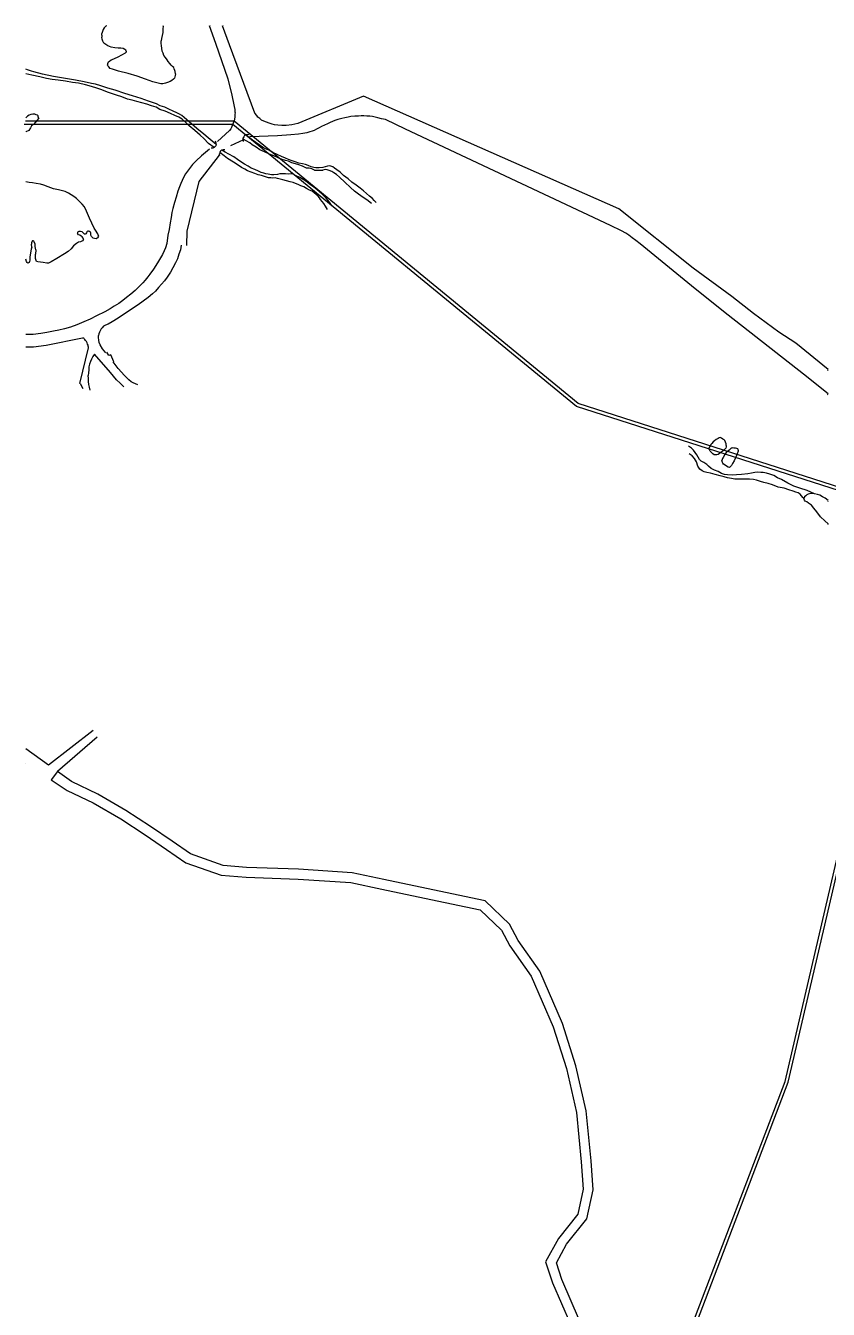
# Model space of a CAD drawing. Header units: millimetres. Extents: x 583 to 26013, y 350 to 21391.
# Drawn here: x 17091 to 17591, y 14085 to 14884 of the extents above; entities that cross this region are included whole.
import ezdxf

# ---------------------------------------------------------------- set-up
doc = ezdxf.new("R2010")
doc.units = ezdxf.units.MM
for name, color, linetype in [('105-QUADRAS_ESTRADAS', 80, 'Continuous'), ('110-CERCA_DE_ARAME', 10, 'Continuous'), ('145-', 130, 'Continuous'), ('RIOS', 140, 'Continuous')]:
    doc.layers.add(name, color=color, linetype=linetype)

msp = doc.modelspace()

# ---------------------------------------------------------------- linework, layer by layer
at = {"color": 0, "linetype": 'Continuous'}
for points in [[(17436.23636, 14077.96172), (17425.08743, 14103.45686), (17421.73597, 14113.83795), (17428.12004, 14125.48576), (17440.74143, 14141.26048), (17444.7072, 14159.28158), (17443.42722, 14177.21443), (17440.35721, 14208.28906), (17433.94284, 14236.45055), (17425.59144, 14262.73927), (17411.46167, 14295.32315), (17397.91047, 14314.43657), (17392.47436, 14324.62855), (17377.33826, 14339.08496), (17344.7208, 14345.96853), (17314.26756, 14352.39536), (17294.52333, 14356.56217), (17261.21018, 14358.84023), (17228.82218, 14359.91626), (17214.19802, 14361.13022), (17193.81195, 14368.32647), (17182.35016, 14376.21943), (17169.00911, 14385.40651), (17153.65906, 14395.41607), (17136.16222, 14405.4719), (17119.76247, 14413.31558), (17110.91551, 14419.70241), (17106.99475, 14414.38242)], [(17106.99475, 14414.38242), (17117.10893, 14407.7675), (17133.29913, 14400.02404), (17150.44466, 14390.17011), (17165.58493, 14380.29735), (17178.86211, 14371.15425), (17190.99567, 14362.79869), (17212.89881, 14355.06691), (17228.46547, 14353.77472), (17260.89819, 14352.6972), (17293.67445, 14350.45586), (17312.99764, 14346.3779), (17343.45088, 14339.95107), (17374.35607, 14333.42886), (17387.51264, 14320.86309), (17392.66775, 14311.19794), (17406.07419, 14292.28871), (17419.82474, 14260.57931), (17428.00357, 14234.8338), (17434.27499, 14207.29994), (17437.29879, 14176.69309), (17438.50935, 14159.73282), (17435.04336, 14143.98285), (17422.98393, 14128.91048), (17415.06931, 14114.47016), (17419.32938, 14101.27465), (17430.5924, 14075.51861)]]:
    msp.add_lwpolyline(points, dxfattribs=at)
at = {"layer": '105-QUADRAS_ESTRADAS', "color": 0, "linetype": 'Continuous'}
for p, q in [((17209.61551, 14872.90241), (17205.71551, 14883.90241)), ((17206.11551, 14883.50241), (17205.91551, 14883.90241)), ((17217.31551, 14850.50241), (17209.61551, 14872.90241)), ((17219.51551, 14841.60241), (17217.31551, 14850.50241)), ((17221.21551, 14833.50241), (17219.51551, 14841.60241)), ((17221.61551, 14831.80241), (17221.21551, 14833.50241)), ((17221.71551, 14829.90241), (17221.61551, 14831.80241)), ((17220.51551, 14823.20241), (17219.81551, 14821.80241)), ((17221.01551, 14824.70241), (17220.51551, 14823.20241)), ((17221.31551, 14825.80241), (17221.01551, 14824.70241)), ((17221.51551, 14827.20241), (17221.31551, 14825.80241)), ((17221.71551, 14829.90241), (17221.51551, 14828.60241)), ((17221.51551, 14828.60241), (17221.51551, 14827.20241)), ((17218.21551, 14818.70241), (17210.61551, 14811.70241)), ((17219.01551, 14819.70241), (17218.21551, 14818.70241)), ((17219.41551, 14820.60241), (17219.01551, 14819.70241)), ((17219.81551, 14821.80241), (17219.41551, 14820.60241)), ((17187.51551, 14744.30241), (17186.61551, 14741.60241)), ((17188.11551, 14747.30241), (17187.51551, 14744.30241)), ((17184.41551, 14736.30241), (17182.81551, 14733.10241)), ((17185.71551, 14738.80241), (17184.41551, 14736.30241)), ((17186.61551, 14741.60241), (17185.71551, 14738.80241)), ((17179.41551, 14727.40241), (17177.61551, 14725.00241)), ((17181.41551, 14730.50241), (17179.41551, 14727.40241)), ((17182.81551, 14733.10241), (17181.41551, 14730.50241)), ((17531.01551, 14715.40241), (17507.01551, 14733.00241)), ((17174.01551, 14720.90241), (17172.01551, 14718.70241)), ((17175.81551, 14722.90241), (17174.01551, 14720.90241)), ((17177.61551, 14725.00241), (17175.81551, 14722.90241)), ((17167.51551, 14714.70241), (17161.31551, 14710.10241)), ((17170.11551, 14717.00241), (17167.51551, 14714.70241)), ((17172.01551, 14718.70241), (17170.11551, 14717.00241)), ((17152.81551, 14704.50241), (17148.71551, 14701.90241)), ((17161.31551, 14710.10241), (17152.81551, 14704.50241)), ((17575.61551, 14667.00241), (17528.71551, 14703.70241)), ((17138.21551, 14695.10241), (17137.71551, 14694.40241)), ((17138.81551, 14695.80241), (17138.21551, 14695.10241)), ((17139.71551, 14696.80241), (17138.81551, 14695.80241)), ((17140.81551, 14697.40241), (17139.71551, 14696.80241)), ((17142.51551, 14698.10241), (17140.81551, 14697.40241)), ((17145.11551, 14699.60241), (17142.51551, 14698.10241)), ((17148.71551, 14701.90241), (17145.11551, 14699.60241)), ((17136.81551, 14692.10241), (17136.61551, 14691.00241)), ((17136.61551, 14689.70241), (17136.61551, 14691.00241)), ((17136.71551, 14688.10241), (17136.61551, 14689.70241)), ((17137.01551, 14686.60241), (17136.71551, 14688.10241)), ((17137.21551, 14693.20241), (17136.81551, 14692.10241)), ((17137.71551, 14694.40241), (17137.21551, 14693.20241)), ((17134.11551, 14679.40241), (17133.01551, 14678.00241)), ((17144.01551, 14668.10241), (17134.11551, 14679.40241)), ((17137.61551, 14685.30241), (17137.01551, 14686.60241)), ((17139.11551, 14682.70241), (17137.61551, 14685.30241)), ((17141.01551, 14680.20241), (17139.11551, 14682.70241)), ((17143.01551, 14678.50241), (17141.81551, 14680.60241)), ((17130.61551, 14671.60241), (17130.41551, 14669.60241)), ((17130.91551, 14673.20241), (17130.61551, 14671.60241)), ((17131.51551, 14674.90241), (17130.91551, 14673.20241)), ((17132.21551, 14676.40241), (17131.51551, 14674.90241)), ((17133.01551, 14678.00241), (17132.21551, 14676.40241)), ((17144.21551, 14678.90241), (17143.01551, 14678.50241)), ((17146.11551, 14674.70241), (17144.21551, 14678.90241)), ((17148.81551, 14670.50241), (17145.61551, 14674.70241)), ((17130.21551, 14667.70241), (17130.11551, 14666.10241)), ((17130.21551, 14664.20241), (17130.11551, 14666.10241)), ((17130.41551, 14669.60241), (17130.21551, 14667.70241)), ((17130.31551, 14662.40241), (17130.21551, 14664.20241)), ((17147.81551, 14663.50241), (17144.01551, 14668.10241)), ((17150.11551, 14661.30241), (17147.81551, 14663.50241)), ((17152.71551, 14666.20241), (17148.81551, 14670.50241)), ((17155.51551, 14663.40241), (17152.71551, 14666.20241)), ((17156.91551, 14662.20241), (17155.51551, 14663.40241)), ((17591.11551, 14654.70241), (17575.61551, 14667.00241)), ((17126.91551, 14657.90241), (17125.41551, 14660.90241)), ((17130.61551, 14660.60241), (17130.31551, 14662.40241)), ((17131.01551, 14658.80241), (17130.61551, 14660.60241)), ((17131.41551, 14657.00241), (17131.01551, 14658.80241)), ((17152.41551, 14659.10241), (17150.11551, 14661.30241)), ((17158.11551, 14661.50241), (17156.91551, 14662.20241)), ((17159.51551, 14660.90241), (17158.11551, 14661.50241)), ((17161.01551, 14660.40241), (17159.51551, 14660.90241)), ((17591.11551, 14654.00241), (17590.71551, 14654.40241)), ((17135.71551, 14441.00241), (17110.91551, 14419.70241))]:
    msp.add_line(p, q, dxfattribs=at)
at = {"layer": '110-CERCA_DE_ARAME', "color": 0, "linetype": 'Continuous'}
for p, q in [((17218.11551, 14871.90241), (17213.81551, 14883.90241)), ((17214.11551, 14883.60241), (17213.91551, 14883.90241)), ((17234.01551, 14829.50241), (17218.11551, 14871.90241)), ((17301.51551, 14840.10241), (17260.61551, 14823.00241)), ((17460.61551, 14769.80241), (17301.51551, 14840.10241)), ((17235.11551, 14828.00241), (17234.01551, 14829.50241)), ((17235.81551, 14826.90241), (17235.11551, 14828.00241)), ((17237.01551, 14826.20241), (17235.81551, 14826.90241)), ((17238.11551, 14825.10241), (17237.01551, 14826.20241)), ((17239.61551, 14824.40241), (17238.11551, 14825.10241)), ((17241.11551, 14823.80241), (17239.61551, 14824.40241)), ((17242.91551, 14823.20241), (17241.11551, 14823.80241)), ((17244.61551, 14822.60241), (17242.91551, 14823.20241)), ((17260.61551, 14823.00241), (17257.01551, 14822.10241)), ((17279.11551, 14822.80241), (17277.21551, 14822.00241)), ((17280.91551, 14823.60241), (17279.11551, 14822.80241)), ((17283.71551, 14824.80241), (17280.91551, 14823.60241)), ((17285.71551, 14825.50241), (17283.71551, 14824.80241)), ((17288.11551, 14826.10241), (17285.71551, 14825.50241)), ((17290.01551, 14826.50241), (17288.11551, 14826.10241)), ((17292.01551, 14826.90241), (17290.01551, 14826.50241)), ((17293.81551, 14827.30241), (17292.01551, 14826.90241)), ((17296.11551, 14827.50241), (17293.81551, 14827.30241)), ((17298.41551, 14827.60241), (17296.11551, 14827.50241)), ((17300.11551, 14827.80241), (17298.41551, 14827.60241)), ((17301.71551, 14827.70241), (17300.11551, 14827.80241)), ((17303.71551, 14827.60241), (17301.71551, 14827.70241)), ((17305.61551, 14827.50241), (17303.71551, 14827.60241)), ((17307.11551, 14827.30241), (17305.61551, 14827.50241)), ((17308.91551, 14827.00241), (17307.11551, 14827.30241)), ((17310.61551, 14826.60241), (17308.91551, 14827.00241)), ((17312.91551, 14826.00241), (17310.61551, 14826.60241)), ((17315.21551, 14825.40241), (17312.91551, 14826.00241)), ((17327.81551, 14819.50241), (17315.21551, 14825.40241)), ((17248.11551, 14815.30241), (17230.81551, 14814.80241)), ((17246.21551, 14822.20241), (17244.61551, 14822.60241)), ((17248.31551, 14821.90241), (17246.21551, 14822.20241)), ((17256.41551, 14815.90241), (17248.11551, 14815.30241)), ((17250.71551, 14821.70241), (17248.31551, 14821.90241)), ((17253.51551, 14821.80241), (17250.71551, 14821.70241)), ((17257.01551, 14822.10241), (17253.51551, 14821.80241)), ((17261.21551, 14816.40241), (17256.41551, 14815.90241)), ((17263.91551, 14816.80241), (17261.21551, 14816.40241)), ((17266.21551, 14817.20241), (17263.91551, 14816.80241)), ((17268.11551, 14817.80241), (17266.21551, 14817.20241)), ((17269.71551, 14818.30241), (17268.11551, 14817.80241)), ((17270.91551, 14818.70241), (17269.71551, 14818.30241)), ((17272.41551, 14819.40241), (17270.91551, 14818.70241)), ((17274.01551, 14820.40241), (17272.41551, 14819.40241)), ((17275.51551, 14821.20241), (17274.01551, 14820.40241)), ((17277.21551, 14822.00241), (17275.51551, 14821.20241)), ((17455.51551, 14759.60241), (17327.81551, 14819.50241)), ((17205.61551, 14807.00241), (17200.71551, 14802.90241)), ((17226.81551, 14812.90241), (17218.81551, 14809.10241)), ((17197.31551, 14799.80241), (17195.11551, 14797.50241)), ((17200.71551, 14802.90241), (17197.31551, 14799.80241)), ((17211.71551, 14803.20241), (17199.01551, 14786.90241)), ((17190.81551, 14791.60241), (17189.51551, 14789.40241)), ((17192.51551, 14794.10241), (17190.81551, 14791.60241)), ((17195.11551, 14797.50241), (17192.51551, 14794.10241)), ((17187.01551, 14783.60241), (17186.01551, 14780.80241)), ((17187.81551, 14785.70241), (17187.01551, 14783.60241)), ((17188.71551, 14787.50241), (17187.81551, 14785.70241)), ((17189.51551, 14789.40241), (17188.71551, 14787.50241)), ((17199.01551, 14786.90241), (17191.61551, 14755.90241)), ((17184.91551, 14777.20241), (17183.91551, 14773.80241)), ((17186.01551, 14780.80241), (17184.91551, 14777.20241)), ((17182.31551, 14767.50241), (17181.71551, 14764.50241)), ((17182.91551, 14770.10241), (17182.31551, 14767.50241)), ((17183.91551, 14773.80241), (17182.91551, 14770.10241)), ((17507.01551, 14733.00241), (17460.61551, 14769.80241)), ((17181.21551, 14761.20241), (17180.51551, 14757.10241)), ((17181.71551, 14764.50241), (17181.21551, 14761.20241)), ((17462.31551, 14756.10241), (17455.51551, 14759.60241)), ((17179.81551, 14753.50241), (17179.01551, 14748.20241)), ((17180.51551, 14757.10241), (17179.81551, 14753.50241)), ((17191.61551, 14755.90241), (17191.41551, 14747.10241)), ((17465.01551, 14754.70241), (17462.31551, 14756.10241)), ((17466.81551, 14753.50241), (17465.01551, 14754.70241)), ((17469.01551, 14751.90241), (17466.81551, 14753.50241)), ((17471.31551, 14750.20241), (17469.01551, 14751.90241)), ((17177.51551, 14743.70241), (17176.31551, 14741.50241)), ((17178.31551, 14745.70241), (17177.51551, 14743.70241)), ((17179.01551, 14748.20241), (17178.31551, 14745.70241)), ((17474.01551, 14748.10241), (17471.31551, 14750.20241)), ((17508.21551, 14720.00241), (17474.01551, 14748.10241)), ((17173.21551, 14736.20241), (17170.71551, 14732.40241)), ((17176.31551, 14741.50241), (17173.21551, 14736.20241)), ((17167.31551, 14727.50241), (17165.61551, 14725.50241)), ((17168.61551, 14729.20241), (17167.31551, 14727.50241)), ((17170.71551, 14732.40241), (17168.61551, 14729.20241)), ((17159.31551, 14719.10241), (17156.71551, 14716.80241)), ((17161.31551, 14721.00241), (17159.31551, 14719.10241)), ((17162.91551, 14722.50241), (17161.31551, 14721.00241)), ((17164.21551, 14723.90241), (17162.91551, 14722.50241)), ((17165.61551, 14725.50241), (17164.21551, 14723.90241)), ((17528.71551, 14703.70241), (17508.21551, 14720.00241)), ((17151.71551, 14712.90241), (17149.11551, 14710.90241)), ((17154.01551, 14714.60241), (17151.71551, 14712.90241)), ((17156.71551, 14716.80241), (17154.01551, 14714.60241)), ((17544.51551, 14704.70241), (17531.01551, 14715.40241)), ((17135.31551, 14703.20241), (17131.31551, 14701.20241)), ((17140.41551, 14705.70241), (17135.31551, 14703.20241)), ((17143.81551, 14707.70241), (17140.41551, 14705.70241)), ((17146.31551, 14709.20241), (17143.81551, 14707.70241)), ((17149.11551, 14710.90241), (17146.31551, 14709.20241)), ((17560.41551, 14693.10241), (17544.51551, 14704.70241)), ((17115.41551, 14695.20241), (17111.81551, 14694.40241)), ((17119.11551, 14696.30241), (17115.41551, 14695.20241)), ((17123.11551, 14697.70241), (17119.11551, 14696.30241)), ((17127.31551, 14699.50241), (17123.11551, 14697.70241)), ((17131.31551, 14701.20241), (17127.31551, 14699.50241)), ((17095.81551, 14691.70241), (17091.21551, 14691.60241)), ((17091.21551, 14691.60241), (17091.21551, 14691.60241)), ((17100.71551, 14692.30241), (17095.81551, 14691.70241)), ((17104.41551, 14693.00241), (17100.71551, 14692.30241)), ((17126.51551, 14689.30241), (17103.91551, 14684.80241)), ((17108.51551, 14693.70241), (17104.41551, 14693.00241)), ((17111.81551, 14694.40241), (17108.51551, 14693.70241)), ((17127.31551, 14689.30241), (17126.51551, 14689.30241)), ((17127.71551, 14689.00241), (17127.31551, 14689.30241)), ((17128.11551, 14688.60241), (17127.71551, 14689.00241)), ((17128.41551, 14688.00241), (17128.11551, 14688.60241)), ((17129.01551, 14687.40241), (17128.41551, 14688.00241)), ((17129.51551, 14686.40241), (17129.01551, 14687.40241)), ((17570.91551, 14686.20241), (17560.41551, 14693.10241)), ((17096.01551, 14683.70241), (17091.21551, 14683.80241)), ((17103.91551, 14684.80241), (17096.01551, 14683.70241)), ((17130.01551, 14683.40241), (17124.61551, 14661.20241)), ((17129.71551, 14685.60241), (17129.51551, 14686.40241)), ((17130.01551, 14685.00241), (17129.71551, 14685.60241)), ((17130.11551, 14684.20241), (17130.01551, 14685.00241)), ((17130.11551, 14684.20241), (17130.01551, 14683.40241)), ((17591.11551, 14669.80241), (17570.91551, 14686.20241)), ((17591.11551, 14669.20241), (17590.71551, 14669.60241)), ((17133.21551, 14445.20241), (17105.38091, 14423.58618)), ((17091.21551, 14433.70241), (17091.21551, 14433.70241)), ((17105.38091, 14423.58618), (17091.21551, 14433.70241)), ((17091.21551, 14424.70241), (17091.21551, 14424.70241))]:
    msp.add_line(p, q, dxfattribs=at)
at = {"layer": '145-', "color": 0, "linetype": 'Continuous'}
for p, q in [((17139.11551, 14880.30241), (17138.71551, 14879.10241)), ((17138.71551, 14877.90241), (17138.71551, 14879.10241)), ((17139.51551, 14881.50241), (17139.11551, 14880.30241)), ((17140.11551, 14882.60241), (17139.51551, 14881.50241)), ((17141.31551, 14883.90241), (17140.11551, 14882.60241)), ((17141.71551, 14883.90241), (17141.61551, 14883.80241)), ((17176.51551, 14879.60241), (17176.11551, 14877.70241)), ((17176.61551, 14881.80241), (17176.51551, 14879.60241)), ((17176.81551, 14883.90241), (17176.61551, 14881.80241)), ((17176.81551, 14883.50241), (17176.81551, 14883.90241)), ((17138.71551, 14877.90241), (17138.51551, 14876.80241)), ((17138.81551, 14875.50241), (17138.51551, 14876.80241)), ((17139.21551, 14874.30241), (17138.81551, 14875.50241)), ((17139.91551, 14873.00241), (17139.21551, 14874.30241)), ((17141.01551, 14872.20241), (17139.91551, 14873.00241)), ((17142.41551, 14871.30241), (17141.01551, 14872.20241)), ((17144.41551, 14870.50241), (17142.41551, 14871.30241)), ((17175.81551, 14875.90241), (17175.51551, 14874.50241)), ((17175.61551, 14873.00241), (17175.51551, 14874.50241)), ((17175.71551, 14871.40241), (17175.61551, 14873.00241)), ((17175.91551, 14870.00241), (17175.71551, 14871.40241)), ((17176.11551, 14877.70241), (17175.81551, 14875.90241)), ((17146.61551, 14870.10241), (17144.41551, 14870.50241)), ((17148.51551, 14864.20241), (17144.41551, 14862.40241)), ((17148.71551, 14870.00241), (17146.61551, 14870.10241)), ((17153.21551, 14866.80241), (17148.51551, 14864.20241)), ((17150.51551, 14869.80241), (17148.71551, 14870.00241)), ((17151.81551, 14869.60241), (17150.51551, 14869.80241)), ((17152.91551, 14869.10241), (17151.81551, 14869.60241)), ((17153.51551, 14868.70241), (17152.91551, 14869.10241)), ((17153.71551, 14867.50241), (17153.21551, 14866.80241)), ((17153.81551, 14868.10241), (17153.51551, 14868.70241)), ((17153.81551, 14868.10241), (17153.71551, 14867.50241)), ((17176.21551, 14868.00241), (17175.91551, 14870.00241)), ((17176.81551, 14866.70241), (17176.21551, 14868.00241)), ((17177.31551, 14865.30241), (17176.81551, 14866.70241)), ((17178.21551, 14864.00241), (17177.31551, 14865.30241)), ((17179.31551, 14862.60241), (17178.21551, 14864.00241)), ((17091.21551, 14856.90241), (17091.21551, 14856.90241)), ((17092.31551, 14856.50241), (17091.21551, 14856.90241)), ((17094.71551, 14855.50241), (17092.31551, 14856.50241)), ((17096.31551, 14855.20241), (17094.71551, 14855.50241)), ((17101.71551, 14853.80241), (17096.31551, 14855.20241)), ((17142.21551, 14860.20241), (17142.11551, 14859.60241)), ((17142.41551, 14858.90241), (17142.11551, 14859.60241)), ((17142.61551, 14861.10241), (17142.21551, 14860.20241)), ((17142.91551, 14858.20241), (17142.41551, 14858.90241)), ((17143.41551, 14861.70241), (17142.61551, 14861.10241)), ((17143.81551, 14857.30241), (17142.91551, 14858.20241)), ((17144.41551, 14862.40241), (17143.41551, 14861.70241)), ((17145.21551, 14856.80241), (17143.81551, 14857.30241)), ((17148.91551, 14855.50241), (17145.21551, 14856.80241)), ((17155.01551, 14854.10241), (17148.91551, 14855.50241)), ((17180.01551, 14861.50241), (17179.31551, 14862.60241)), ((17180.91551, 14860.30241), (17180.01551, 14861.50241)), ((17181.81551, 14859.40241), (17180.91551, 14860.30241)), ((17182.71551, 14858.50241), (17181.81551, 14859.40241)), ((17183.41551, 14857.90241), (17182.71551, 14858.50241)), ((17183.71551, 14857.00241), (17183.41551, 14857.90241)), ((17184.11551, 14856.00241), (17183.71551, 14857.00241)), ((17184.31551, 14855.30241), (17184.11551, 14856.00241)), ((17184.41551, 14854.00241), (17184.31551, 14855.30241)), ((17091.21551, 14853.90241), (17091.21551, 14853.90241)), ((17094.91551, 14853.10241), (17091.21551, 14853.90241)), ((17100.01551, 14852.00241), (17094.91551, 14853.10241)), ((17104.11551, 14851.00241), (17100.01551, 14852.00241)), ((17108.41551, 14852.30241), (17101.71551, 14853.80241)), ((17107.61551, 14850.40241), (17104.11551, 14851.00241)), ((17111.31551, 14850.00241), (17107.61551, 14850.40241)), ((17114.71551, 14851.30241), (17108.41551, 14852.30241)), ((17116.01551, 14849.40241), (17111.31551, 14850.00241)), ((17122.21551, 14849.90241), (17114.71551, 14851.30241)), ((17120.31551, 14848.60241), (17116.01551, 14849.40241)), ((17124.01551, 14848.10241), (17120.31551, 14848.60241)), ((17127.51551, 14848.90241), (17122.21551, 14849.90241)), ((17128.41551, 14847.00241), (17124.01551, 14848.10241)), ((17132.21551, 14848.00241), (17127.51551, 14848.90241)), ((17132.11551, 14846.10241), (17128.41551, 14847.00241)), ((17134.71551, 14847.40241), (17132.21551, 14848.00241)), ((17138.01551, 14846.40241), (17134.71551, 14847.40241)), ((17160.61551, 14852.40241), (17155.01551, 14854.10241)), ((17165.71551, 14850.60241), (17160.61551, 14852.40241)), ((17170.31551, 14849.00241), (17165.71551, 14850.60241)), ((17175.41551, 14847.70241), (17170.31551, 14849.00241)), ((17176.61551, 14847.70241), (17175.41551, 14847.70241)), ((17178.31551, 14848.20241), (17176.61551, 14847.70241)), ((17179.61551, 14848.60241), (17178.31551, 14848.20241)), ((17181.21551, 14849.10241), (17179.61551, 14848.60241)), ((17182.21551, 14849.80241), (17181.21551, 14849.10241)), ((17183.31551, 14850.50241), (17182.21551, 14849.80241)), ((17183.91551, 14851.20241), (17183.31551, 14850.50241)), ((17184.11551, 14852.00241), (17183.91551, 14851.20241)), ((17184.31551, 14852.90241), (17184.11551, 14852.00241)), ((17184.41551, 14854.00241), (17184.31551, 14852.90241)), ((17135.51551, 14845.00241), (17132.11551, 14846.10241)), ((17138.71551, 14843.90241), (17135.51551, 14845.00241)), ((17142.31551, 14845.10241), (17138.01551, 14846.40241)), ((17142.11551, 14842.60241), (17138.71551, 14843.90241)), ((17144.71551, 14841.60241), (17142.11551, 14842.60241)), ((17146.91551, 14843.70241), (17142.31551, 14845.10241)), ((17147.81551, 14840.60241), (17144.71551, 14841.60241)), ((17153.01551, 14841.70241), (17146.91551, 14843.70241)), ((17151.11551, 14839.50241), (17147.81551, 14840.60241)), ((17154.51551, 14838.10241), (17151.11551, 14839.50241)), ((17157.61551, 14840.30241), (17153.01551, 14841.70241)), ((17163.11551, 14838.50241), (17157.61551, 14840.30241)), ((17157.41551, 14837.50241), (17154.51551, 14838.10241)), ((17160.41551, 14836.80241), (17157.41551, 14837.50241)), ((17163.51551, 14835.90241), (17160.41551, 14836.80241)), ((17167.71551, 14836.90241), (17163.11551, 14838.50241)), ((17166.71551, 14835.00241), (17163.51551, 14835.90241)), ((17169.51551, 14834.00241), (17166.71551, 14835.00241)), ((17172.61551, 14835.30241), (17167.71551, 14836.90241)), ((17172.41551, 14833.10241), (17169.51551, 14834.00241)), ((17174.81551, 14831.80241), (17172.41551, 14833.10241)), ((17175.01551, 14834.10241), (17172.61551, 14835.30241)), ((17178.11551, 14830.70241), (17174.81551, 14831.80241)), ((17177.81551, 14833.10241), (17175.01551, 14834.10241)), ((17180.31551, 14832.00241), (17177.81551, 14833.10241)), ((17183.11551, 14830.70241), (17180.31551, 14832.00241)), ((17092.41551, 14827.50241), (17091.21551, 14826.50241)), ((17091.21551, 14826.50241), (17091.21551, 14826.50241)), ((17093.31551, 14828.20241), (17092.41551, 14827.50241)), ((17094.41551, 14828.60241), (17093.31551, 14828.20241)), ((17095.61551, 14828.90241), (17094.41551, 14828.60241)), ((17096.81551, 14828.90241), (17095.61551, 14828.90241)), ((17098.41551, 14825.10241), (17096.01551, 14822.40241)), ((17097.81551, 14828.50241), (17096.81551, 14828.90241)), ((17098.51551, 14828.20241), (17097.81551, 14828.50241)), ((17099.01551, 14825.90241), (17098.41551, 14825.10241)), ((17098.91551, 14827.80241), (17098.51551, 14828.20241)), ((17099.01551, 14827.20241), (17098.91551, 14827.80241)), ((17099.41551, 14826.60241), (17099.01551, 14827.20241)), ((17099.41551, 14826.60241), (17099.01551, 14825.90241)), ((17181.41551, 14829.30241), (17178.11551, 14830.70241)), ((17184.11551, 14827.90241), (17181.41551, 14829.30241)), ((17185.41551, 14829.70241), (17183.11551, 14830.70241)), ((17186.61551, 14826.90241), (17184.11551, 14827.90241)), ((17186.91551, 14828.90241), (17185.41551, 14829.70241)), ((17188.71551, 14825.60241), (17186.61551, 14826.90241)), ((17188.41551, 14827.90241), (17186.91551, 14828.90241)), ((17189.91551, 14826.80241), (17188.41551, 14827.90241)), ((17190.81551, 14823.90241), (17188.71551, 14825.60241)), ((17193.01551, 14824.00241), (17189.91551, 14826.80241)), ((17193.11551, 14821.60241), (17190.81551, 14823.90241)), ((17197.81551, 14819.80241), (17193.01551, 14824.00241)), ((17093.11551, 14818.70241), (17091.21551, 14817.80241)), ((17091.21551, 14817.80241), (17091.21551, 14817.80241)), ((17094.11551, 14820.40241), (17093.11551, 14818.70241)), ((17094.81551, 14821.50241), (17094.11551, 14820.40241)), ((17096.01551, 14822.40241), (17094.81551, 14821.50241)), ((17196.51551, 14818.60241), (17193.11551, 14821.60241)), ((17199.91551, 14815.80241), (17196.51551, 14818.60241)), ((17202.11551, 14816.40241), (17197.81551, 14819.80241)), ((17202.21551, 14813.60241), (17199.91551, 14815.80241)), ((17204.81551, 14814.00241), (17202.11551, 14816.40241)), ((17227.01551, 14814.80241), (17226.71551, 14814.10241)), ((17227.51551, 14815.50241), (17227.01551, 14814.80241)), ((17228.41551, 14815.90241), (17227.51551, 14815.50241)), ((17229.41551, 14816.10241), (17228.41551, 14815.90241)), ((17230.31551, 14814.30241), (17228.41551, 14815.90241)), ((17230.41551, 14816.00241), (17229.41551, 14816.10241)), ((17205.01551, 14810.50241), (17202.21551, 14813.60241)), ((17209.91551, 14809.90241), (17204.81551, 14814.00241)), ((17208.51551, 14808.10241), (17205.01551, 14810.50241)), ((17207.71551, 14807.70241), (17206.71551, 14807.70241)), ((17208.51551, 14808.10241), (17207.71551, 14807.70241)), ((17209.01551, 14808.40241), (17208.51551, 14808.10241)), ((17209.61551, 14809.10241), (17209.01551, 14808.40241)), ((17209.81551, 14810.80241), (17209.51551, 14812.00241)), ((17209.91551, 14809.90241), (17209.61551, 14809.10241)), ((17209.91551, 14809.90241), (17209.81551, 14810.80241)), ((17226.71551, 14813.20241), (17226.71551, 14814.10241)), ((17228.51551, 14812.20241), (17226.71551, 14813.20241)), ((17226.91551, 14811.80241), (17226.71551, 14813.20241)), ((17230.71551, 14810.90241), (17228.51551, 14812.20241)), ((17232.51551, 14812.60241), (17230.31551, 14814.30241)), ((17232.31551, 14809.70241), (17230.71551, 14810.90241)), ((17234.71551, 14808.20241), (17232.31551, 14809.70241)), ((17234.51551, 14811.10241), (17232.51551, 14812.60241)), ((17236.61551, 14809.70241), (17234.51551, 14811.10241)), ((17237.11551, 14806.70241), (17234.71551, 14808.20241)), ((17238.61551, 14808.30241), (17236.61551, 14809.70241)), ((17240.61551, 14807.30241), (17238.61551, 14808.30241)), ((17242.61551, 14806.30241), (17240.61551, 14807.30241)), ((17212.11551, 14805.00241), (17212.01551, 14804.10241)), ((17212.11551, 14803.10241), (17212.01551, 14804.10241)), ((17212.41551, 14805.50241), (17212.11551, 14805.00241)), ((17214.81551, 14802.90241), (17212.11551, 14805.00241)), ((17212.71551, 14806.00241), (17212.41551, 14805.50241)), ((17213.31551, 14806.30241), (17212.71551, 14806.00241)), ((17214.11551, 14806.60241), (17213.31551, 14806.30241)), ((17215.51551, 14805.20241), (17213.31551, 14806.30241)), ((17215.31551, 14806.70241), (17214.11551, 14806.60241)), ((17216.91551, 14801.20241), (17214.81551, 14802.90241)), ((17217.81551, 14803.90241), (17215.51551, 14805.20241)), ((17220.61551, 14799.00241), (17216.91551, 14801.20241)), ((17220.91551, 14802.20241), (17217.81551, 14803.90241)), ((17223.61551, 14797.00241), (17220.61551, 14799.00241)), ((17223.11551, 14800.60241), (17220.91551, 14802.20241)), ((17225.11551, 14799.10241), (17223.11551, 14800.60241)), ((17227.41551, 14797.70241), (17225.11551, 14799.10241)), ((17240.01551, 14805.30241), (17237.11551, 14806.70241)), ((17243.01551, 14803.90241), (17240.01551, 14805.30241)), ((17245.21551, 14804.90241), (17242.61551, 14806.30241)), ((17245.71551, 14802.90241), (17243.01551, 14803.90241)), ((17247.81551, 14803.70241), (17245.21551, 14804.90241)), ((17248.41551, 14801.70241), (17245.71551, 14802.90241)), ((17250.61551, 14802.40241), (17247.81551, 14803.70241)), ((17250.91551, 14800.60241), (17248.41551, 14801.70241)), ((17253.01551, 14801.50241), (17250.61551, 14802.40241)), ((17253.11551, 14800.00241), (17250.91551, 14800.60241)), ((17254.91551, 14800.50241), (17253.01551, 14801.50241)), ((17254.81551, 14799.50241), (17253.11551, 14800.00241)), ((17256.91551, 14798.60241), (17254.81551, 14799.50241)), ((17257.11551, 14799.80241), (17254.91551, 14800.50241)), ((17259.11551, 14799.10241), (17257.11551, 14799.80241)), ((17261.41551, 14798.40241), (17259.11551, 14799.10241)), ((17225.71551, 14795.60241), (17223.61551, 14797.00241)), ((17227.71551, 14794.60241), (17225.71551, 14795.60241)), ((17229.71551, 14796.40241), (17227.41551, 14797.70241)), ((17229.41551, 14793.60241), (17227.71551, 14794.60241)), ((17231.71551, 14792.70241), (17229.41551, 14793.60241)), ((17231.71551, 14795.30241), (17229.71551, 14796.40241)), ((17233.91551, 14794.30241), (17231.71551, 14795.30241)), ((17234.01551, 14791.90241), (17231.71551, 14792.70241)), ((17236.21551, 14793.30241), (17233.91551, 14794.30241)), ((17236.01551, 14791.10241), (17234.01551, 14791.90241)), ((17238.01551, 14790.70241), (17236.01551, 14791.10241)), ((17237.91551, 14792.50241), (17236.21551, 14793.30241)), ((17239.51551, 14792.00241), (17237.91551, 14792.50241)), ((17240.81551, 14791.60241), (17239.51551, 14792.00241)), ((17242.31551, 14791.40241), (17240.81551, 14791.60241)), ((17244.21551, 14791.10241), (17242.31551, 14791.40241)), ((17245.81551, 14791.10241), (17244.21551, 14791.10241)), ((17248.01551, 14791.20241), (17245.81551, 14791.10241)), ((17249.51551, 14791.70241), (17248.01551, 14791.20241)), ((17251.41551, 14791.70241), (17249.51551, 14791.70241)), ((17253.11551, 14791.60241), (17251.41551, 14791.70241)), ((17255.01551, 14791.50241), (17253.11551, 14791.60241)), ((17256.51551, 14791.60241), (17255.01551, 14791.50241)), ((17257.71551, 14791.40241), (17256.51551, 14791.60241)), ((17259.31551, 14797.90241), (17256.91551, 14798.60241)), ((17259.61551, 14790.50241), (17257.71551, 14791.40241)), ((17261.31551, 14797.30241), (17259.31551, 14797.90241)), ((17263.71551, 14796.40241), (17261.31551, 14797.30241)), ((17263.51551, 14797.80241), (17261.41551, 14798.40241)), ((17265.51551, 14797.40241), (17263.51551, 14797.80241)), ((17266.01551, 14795.30241), (17263.71551, 14796.40241)), ((17267.21551, 14796.80241), (17265.51551, 14797.40241)), ((17267.71551, 14795.20241), (17266.01551, 14795.30241)), ((17269.11551, 14796.10241), (17267.21551, 14796.80241)), ((17269.51551, 14794.80241), (17267.71551, 14795.20241)), ((17270.61551, 14795.60241), (17269.11551, 14796.10241)), ((17271.01551, 14794.00241), (17269.51551, 14794.80241)), ((17272.01551, 14795.40241), (17270.61551, 14795.60241)), ((17271.01551, 14794.00241), (17276.21551, 14794.00241)), ((17274.01551, 14795.50241), (17272.01551, 14795.40241)), ((17276.21551, 14795.60241), (17274.01551, 14795.50241)), ((17277.81551, 14796.10241), (17276.21551, 14795.60241)), ((17277.71551, 14794.30241), (17276.21551, 14794.00241)), ((17279.01551, 14794.20241), (17277.71551, 14794.30241)), ((17279.11551, 14796.50241), (17277.81551, 14796.10241)), ((17280.31551, 14793.80241), (17279.01551, 14794.20241)), ((17280.21551, 14796.60241), (17279.11551, 14796.50241)), ((17281.31551, 14796.50241), (17280.21551, 14796.60241)), ((17281.81551, 14793.10241), (17280.31551, 14793.80241)), ((17282.41551, 14796.00241), (17281.31551, 14796.50241)), ((17283.21551, 14792.30241), (17281.81551, 14793.10241)), ((17283.51551, 14795.30241), (17282.41551, 14796.00241)), ((17284.71551, 14791.30241), (17283.21551, 14792.30241)), ((17284.91551, 14794.20241), (17283.51551, 14795.30241)), ((17286.71551, 14789.60241), (17284.71551, 14791.30241)), ((17287.01551, 14792.70241), (17284.91551, 14794.20241)), ((17289.11551, 14790.70241), (17287.01551, 14792.70241)), ((17091.21551, 14786.60241), (17091.21551, 14786.60241)), ((17093.41551, 14786.20241), (17091.21551, 14786.60241)), ((17095.51551, 14786.10241), (17093.41551, 14786.20241)), ((17097.81551, 14785.60241), (17095.51551, 14786.10241)), ((17100.41551, 14785.30241), (17097.81551, 14785.60241)), ((17102.51551, 14784.60241), (17100.41551, 14785.30241)), ((17105.11551, 14783.60241), (17102.51551, 14784.60241)), ((17108.51551, 14782.40241), (17105.11551, 14783.60241)), ((17240.51551, 14789.70241), (17238.01551, 14790.70241)), ((17242.51551, 14789.20241), (17240.51551, 14789.70241)), ((17243.91551, 14789.10241), (17242.51551, 14789.20241)), ((17245.11551, 14789.00241), (17243.91551, 14789.10241)), ((17246.51551, 14789.10241), (17245.11551, 14789.00241)), ((17248.11551, 14788.70241), (17246.51551, 14789.10241)), ((17249.71551, 14788.40241), (17248.11551, 14788.70241)), ((17251.41551, 14788.00241), (17249.71551, 14788.40241)), ((17253.61551, 14787.30241), (17251.41551, 14788.00241)), ((17256.01551, 14786.70241), (17253.61551, 14787.30241)), ((17257.71551, 14786.20241), (17256.01551, 14786.70241)), ((17259.21551, 14785.70241), (17257.71551, 14786.20241)), ((17260.91551, 14785.10241), (17259.21551, 14785.70241)), ((17261.91551, 14789.40241), (17259.61551, 14790.50241)), ((17262.61551, 14784.30241), (17260.91551, 14785.10241)), ((17264.11551, 14788.10241), (17261.91551, 14789.40241)), ((17264.41551, 14783.60241), (17262.61551, 14784.30241)), ((17266.51551, 14786.40241), (17264.11551, 14788.10241)), ((17266.01551, 14782.60241), (17264.41551, 14783.60241)), ((17268.71551, 14784.70241), (17266.51551, 14786.40241)), ((17270.71551, 14783.30241), (17268.71551, 14784.70241)), ((17272.51551, 14781.90241), (17270.71551, 14783.30241)), ((17289.91551, 14786.50241), (17286.71551, 14789.60241)), ((17292.01551, 14788.50241), (17289.11551, 14790.70241)), ((17293.61551, 14783.10241), (17289.91551, 14786.50241)), ((17294.31551, 14786.50241), (17292.01551, 14788.50241)), ((17296.01551, 14780.90241), (17293.61551, 14783.10241)), ((17297.11551, 14784.60241), (17294.31551, 14786.50241)), ((17299.51551, 14782.70241), (17297.11551, 14784.60241)), ((17111.61551, 14781.70241), (17108.51551, 14782.40241)), ((17114.11551, 14781.00241), (17111.61551, 14781.70241)), ((17115.81551, 14780.60241), (17114.11551, 14781.00241)), ((17117.91551, 14779.70241), (17115.81551, 14780.60241)), ((17119.51551, 14778.60241), (17117.91551, 14779.70241)), ((17121.11551, 14777.60241), (17119.51551, 14778.60241)), ((17122.91551, 14776.30241), (17121.11551, 14777.60241)), ((17124.31551, 14774.80241), (17122.91551, 14776.30241)), ((17268.01551, 14781.50241), (17266.01551, 14782.60241)), ((17269.61551, 14780.80241), (17268.01551, 14781.50241)), ((17271.11551, 14779.60241), (17269.61551, 14780.80241)), ((17272.21551, 14778.80241), (17271.11551, 14779.60241)), ((17273.31551, 14777.80241), (17272.21551, 14778.80241)), ((17274.21551, 14780.40241), (17272.51551, 14781.90241)), ((17274.21551, 14776.80241), (17273.31551, 14777.80241)), ((17276.01551, 14778.90241), (17274.21551, 14780.40241)), ((17274.91551, 14775.70241), (17274.21551, 14776.80241)), ((17275.91551, 14774.50241), (17274.91551, 14775.70241)), ((17277.11551, 14777.70241), (17276.01551, 14778.90241)), ((17278.31551, 14776.60241), (17277.11551, 14777.70241)), ((17279.31551, 14775.30241), (17278.31551, 14776.60241)), ((17280.41551, 14774.00241), (17279.31551, 14775.30241)), ((17298.51551, 14779.00241), (17296.01551, 14780.90241)), ((17301.31551, 14776.90241), (17298.51551, 14779.00241)), ((17301.61551, 14781.00241), (17299.51551, 14782.70241)), ((17303.61551, 14775.50241), (17301.31551, 14776.90241)), ((17303.51551, 14779.40241), (17301.61551, 14781.00241)), ((17305.31551, 14777.80241), (17303.51551, 14779.40241)), ((17306.61551, 14773.20241), (17303.61551, 14775.50241)), ((17307.21551, 14776.40241), (17305.31551, 14777.80241)), ((17308.21551, 14775.10241), (17307.21551, 14776.40241)), ((17309.41551, 14773.80241), (17308.21551, 14775.10241)), ((17125.41551, 14773.80241), (17124.31551, 14774.80241)), ((17126.31551, 14772.80241), (17125.41551, 14773.80241)), ((17127.81551, 14771.10241), (17126.31551, 14772.80241)), ((17129.01551, 14768.50241), (17127.81551, 14771.10241)), ((17131.01551, 14764.10241), (17129.01551, 14768.50241)), ((17276.91551, 14773.10241), (17275.91551, 14774.50241)), ((17278.01551, 14771.50241), (17276.91551, 14773.10241)), ((17279.11551, 14769.50241), (17278.01551, 14771.50241)), ((17281.21551, 14772.80241), (17280.41551, 14774.00241)), ((17281.81551, 14771.80241), (17281.21551, 14772.80241)), ((17133.91551, 14757.80241), (17131.01551, 14764.10241)), ((17123.81551, 14755.50241), (17123.51551, 14755.30241)), ((17123.51551, 14755.30241), (17123.51551, 14754.60241)), ((17124.01551, 14753.80241), (17123.51551, 14754.60241)), ((17124.31551, 14755.70241), (17123.81551, 14755.50241)), ((17124.81551, 14753.40241), (17124.01551, 14753.80241)), ((17125.31551, 14755.80241), (17124.31551, 14755.70241)), ((17125.71551, 14752.90241), (17124.81551, 14753.40241)), ((17126.31551, 14755.60241), (17125.31551, 14755.80241)), ((17126.31551, 14752.40241), (17125.71551, 14752.90241)), ((17126.81551, 14755.20241), (17126.31551, 14755.60241)), ((17126.91551, 14751.70241), (17126.31551, 14752.40241)), ((17127.41551, 14754.60241), (17126.81551, 14755.20241)), ((17127.11551, 14751.00241), (17126.91551, 14751.70241)), ((17127.11551, 14751.00241), (17126.91551, 14750.50241)), ((17127.81551, 14754.20241), (17127.41551, 14754.60241)), ((17128.31551, 14754.20241), (17127.81551, 14754.20241)), ((17128.71551, 14754.40241), (17128.31551, 14754.20241)), ((17129.01551, 14754.90241), (17128.71551, 14754.40241)), ((17129.31551, 14755.50241), (17129.01551, 14754.90241)), ((17129.51551, 14755.70241), (17129.31551, 14755.50241)), ((17129.91551, 14755.90241), (17129.51551, 14755.70241)), ((17130.31551, 14755.90241), (17129.91551, 14755.90241)), ((17130.81551, 14755.80241), (17130.31551, 14755.90241)), ((17131.21551, 14755.70241), (17130.81551, 14755.80241)), ((17131.61551, 14755.30241), (17131.21551, 14755.70241)), ((17131.71551, 14754.70241), (17131.61551, 14755.30241)), ((17131.81551, 14754.10241), (17131.71551, 14754.70241)), ((17131.81551, 14753.40241), (17131.81551, 14754.10241)), ((17132.11551, 14752.60241), (17131.81551, 14753.40241)), ((17132.61551, 14752.20241), (17132.11551, 14752.60241)), ((17133.21551, 14751.70241), (17132.61551, 14752.20241)), ((17134.11551, 14751.40241), (17133.21551, 14751.70241)), ((17135.01551, 14756.00241), (17133.91551, 14757.80241)), ((17135.01551, 14751.30241), (17134.11551, 14751.40241)), ((17135.71551, 14755.00241), (17135.01551, 14756.00241)), ((17135.61551, 14751.60241), (17135.01551, 14751.30241)), ((17136.01551, 14751.90241), (17135.61551, 14751.60241)), ((17136.11551, 14754.30241), (17135.71551, 14755.00241)), ((17136.31551, 14752.40241), (17136.01551, 14751.90241)), ((17136.31551, 14753.60241), (17136.11551, 14754.30241)), ((17136.51551, 14753.00241), (17136.31551, 14753.60241)), ((17136.51551, 14753.00241), (17136.31551, 14752.40241)), ((17094.61551, 14744.70241), (17094.11551, 14742.40241)), ((17095.01551, 14746.00241), (17094.61551, 14744.70241)), ((17094.81551, 14748.70241), (17094.71551, 14747.80241)), ((17095.01551, 14746.00241), (17094.71551, 14747.80241)), ((17095.21551, 14749.70241), (17094.81551, 14748.70241)), ((17095.51551, 14750.00241), (17095.21551, 14749.70241)), ((17095.91551, 14750.00241), (17095.51551, 14750.00241)), ((17096.21551, 14749.80241), (17095.91551, 14750.00241)), ((17096.51551, 14749.30241), (17096.21551, 14749.80241)), ((17097.01551, 14747.80241), (17096.51551, 14749.30241)), ((17097.01551, 14746.40241), (17097.01551, 14747.80241)), ((17097.41551, 14744.40241), (17097.01551, 14746.40241)), ((17097.41551, 14744.40241), (17097.31551, 14741.70241)), ((17117.61551, 14743.30241), (17115.31551, 14741.90241)), ((17119.41551, 14745.00241), (17117.61551, 14743.30241)), ((17120.91551, 14746.80241), (17119.41551, 14745.00241)), ((17122.81551, 14748.40241), (17120.91551, 14746.80241)), ((17124.11551, 14749.10241), (17122.81551, 14748.40241)), ((17125.31551, 14749.40241), (17124.11551, 14749.10241)), ((17126.21551, 14749.70241), (17125.31551, 14749.40241)), ((17126.71551, 14750.00241), (17126.21551, 14749.70241)), ((17126.91551, 14750.50241), (17126.71551, 14750.00241)), ((17091.21551, 14738.60241), (17091.21551, 14738.60241)), ((17091.71551, 14737.10241), (17091.21551, 14738.60241)), ((17092.11551, 14736.40241), (17091.71551, 14737.10241)), ((17092.51551, 14736.10241), (17092.11551, 14736.40241)), ((17093.01551, 14736.20241), (17092.51551, 14736.10241)), ((17093.41551, 14736.50241), (17093.01551, 14736.20241)), ((17093.61551, 14737.00241), (17093.41551, 14736.50241)), ((17093.71551, 14738.00241), (17093.61551, 14737.00241)), ((17094.11551, 14742.40241), (17093.71551, 14739.70241)), ((17093.71551, 14739.70241), (17093.71551, 14738.00241)), ((17097.31551, 14739.00241), (17097.31551, 14741.70241)), ((17097.61551, 14737.70241), (17097.31551, 14739.00241)), ((17097.91551, 14737.20241), (17097.61551, 14737.70241)), ((17098.71551, 14736.90241), (17097.91551, 14737.20241)), ((17102.01551, 14736.40241), (17098.71551, 14736.90241)), ((17104.31551, 14736.10241), (17102.01551, 14736.40241)), ((17105.41551, 14736.10241), (17104.31551, 14736.10241)), ((17106.21551, 14736.40241), (17105.41551, 14736.10241)), ((17107.01551, 14736.90241), (17106.21551, 14736.40241)), ((17110.61551, 14738.90241), (17107.01551, 14736.90241)), ((17115.31551, 14741.90241), (17110.61551, 14738.90241)), ((17518.01551, 14623.20241), (17517.71551, 14622.50241)), ((17518.61551, 14623.80241), (17518.01551, 14623.20241)), ((17519.51551, 14624.80241), (17518.61551, 14623.80241)), ((17520.31551, 14625.40241), (17519.51551, 14624.80241)), ((17521.31551, 14626.20241), (17520.31551, 14625.40241)), ((17522.51551, 14626.90241), (17521.31551, 14626.20241)), ((17523.11551, 14627.30241), (17522.51551, 14626.90241)), ((17523.71551, 14627.50241), (17523.11551, 14627.30241)), ((17524.61551, 14627.20241), (17523.71551, 14627.50241)), ((17525.51551, 14626.60241), (17524.61551, 14627.20241)), ((17526.21551, 14626.10241), (17525.51551, 14626.60241)), ((17526.71551, 14625.70241), (17526.21551, 14626.10241)), ((17527.11551, 14624.60241), (17526.71551, 14625.70241)), ((17527.41551, 14623.60241), (17527.11551, 14624.60241)), ((17527.51551, 14622.60241), (17527.41551, 14623.60241)), ((17505.91551, 14620.80241), (17504.01551, 14622.10241)), ((17506.41551, 14616.10241), (17504.51551, 14617.40241)), ((17507.11551, 14619.60241), (17505.91551, 14620.80241)), ((17507.81551, 14614.50241), (17506.41551, 14616.10241)), ((17508.21551, 14618.30241), (17507.11551, 14619.60241)), ((17509.21551, 14616.80241), (17508.21551, 14618.30241)), ((17510.11551, 14615.30241), (17509.21551, 14616.80241)), ((17510.81551, 14613.90241), (17510.11551, 14615.30241)), ((17517.21551, 14621.70241), (17516.91551, 14621.10241)), ((17517.01551, 14620.30241), (17516.91551, 14621.10241)), ((17517.21551, 14619.80241), (17517.01551, 14620.30241)), ((17517.71551, 14622.50241), (17517.21551, 14621.70241)), ((17517.61551, 14619.00241), (17517.21551, 14619.80241)), ((17518.31551, 14618.10241), (17517.61551, 14619.00241)), ((17519.21551, 14617.30241), (17518.31551, 14618.10241)), ((17520.11551, 14616.80241), (17519.21551, 14617.30241)), ((17520.81551, 14616.70241), (17520.11551, 14616.80241)), ((17521.61551, 14616.70241), (17520.81551, 14616.70241)), ((17522.51551, 14616.90241), (17521.61551, 14616.70241)), ((17523.41551, 14617.60241), (17522.51551, 14616.90241)), ((17524.41551, 14618.50241), (17523.41551, 14617.60241)), ((17525.71551, 14619.30241), (17524.41551, 14618.50241)), ((17525.71551, 14615.10241), (17525.31551, 14614.50241)), ((17526.61551, 14620.20241), (17525.71551, 14619.30241)), ((17526.71551, 14616.90241), (17525.71551, 14615.10241)), ((17527.21551, 14620.90241), (17526.61551, 14620.20241)), ((17527.61551, 14618.10241), (17526.71551, 14616.90241)), ((17527.51551, 14621.70241), (17527.21551, 14620.90241)), ((17527.51551, 14622.60241), (17527.51551, 14621.70241)), ((17528.31551, 14618.90241), (17527.61551, 14618.10241)), ((17529.31551, 14619.70241), (17528.31551, 14618.90241)), ((17530.21551, 14620.40241), (17529.31551, 14619.70241)), ((17530.61551, 14620.80241), (17530.21551, 14620.40241)), ((17531.01551, 14621.00241), (17530.61551, 14620.80241)), ((17531.51551, 14621.10241), (17531.01551, 14621.00241)), ((17532.31551, 14621.00241), (17531.51551, 14621.10241)), ((17533.41551, 14620.90241), (17532.31551, 14621.00241)), ((17533.51551, 14615.30241), (17532.41551, 14613.10241)), ((17534.11551, 14620.70241), (17533.41551, 14620.90241)), ((17534.41551, 14617.40241), (17533.51551, 14615.30241)), ((17534.71551, 14620.40241), (17534.11551, 14620.70241)), ((17534.91551, 14619.00241), (17534.41551, 14617.40241)), ((17534.91551, 14620.10241), (17534.71551, 14620.40241)), ((17535.01551, 14619.70241), (17534.91551, 14620.10241)), ((17535.01551, 14619.70241), (17534.91551, 14619.00241)), ((17509.11551, 14612.30241), (17507.81551, 14614.50241)), ((17509.91551, 14609.70241), (17509.11551, 14612.30241)), ((17511.01551, 14607.80241), (17509.91551, 14609.70241)), ((17511.91551, 14612.90241), (17510.81551, 14613.90241)), ((17512.51551, 14606.70241), (17511.01551, 14607.80241)), ((17513.61551, 14611.90241), (17511.91551, 14612.90241)), ((17515.51551, 14610.70241), (17513.61551, 14611.90241)), ((17516.41551, 14609.60241), (17515.51551, 14610.70241)), ((17518.11551, 14608.30241), (17516.41551, 14609.60241)), ((17520.31551, 14607.10241), (17518.11551, 14608.30241)), ((17522.51551, 14606.30241), (17520.31551, 14607.10241)), ((17525.01551, 14613.80241), (17524.91551, 14613.20241)), ((17525.01551, 14612.60241), (17524.91551, 14613.20241)), ((17525.31551, 14614.50241), (17525.01551, 14613.80241)), ((17525.21551, 14612.00241), (17525.01551, 14612.60241)), ((17525.51551, 14611.50241), (17525.21551, 14612.00241)), ((17525.91551, 14611.00241), (17525.51551, 14611.50241)), ((17526.81551, 14610.30241), (17525.91551, 14611.00241)), ((17527.81551, 14609.60241), (17526.81551, 14610.30241)), ((17528.81551, 14609.00241), (17527.81551, 14609.60241)), ((17529.51551, 14608.90241), (17528.81551, 14609.00241)), ((17529.91551, 14609.20241), (17529.51551, 14608.90241)), ((17530.31551, 14609.50241), (17529.91551, 14609.20241)), ((17530.81551, 14610.20241), (17530.31551, 14609.50241)), ((17531.41551, 14611.30241), (17530.81551, 14610.20241)), ((17532.41551, 14613.10241), (17531.41551, 14611.30241)), ((17513.91551, 14606.20241), (17512.51551, 14606.70241)), ((17515.41551, 14605.80241), (17513.91551, 14606.20241)), ((17517.81551, 14605.30241), (17515.41551, 14605.80241)), ((17520.61551, 14604.50241), (17517.81551, 14605.30241)), ((17523.81551, 14603.70241), (17520.61551, 14604.50241)), ((17524.71551, 14605.20241), (17522.51551, 14606.30241)), ((17526.21551, 14603.00241), (17523.81551, 14603.70241)), ((17526.51551, 14604.60241), (17524.71551, 14605.20241)), ((17528.31551, 14602.40241), (17526.21551, 14603.00241)), ((17528.41551, 14604.20241), (17526.51551, 14604.60241)), ((17530.81551, 14602.00241), (17528.31551, 14602.40241)), ((17531.21551, 14604.10241), (17528.41551, 14604.20241)), ((17533.01551, 14601.70241), (17530.81551, 14602.00241)), ((17533.91551, 14604.20241), (17531.21551, 14604.10241)), ((17536.51551, 14601.70241), (17533.01551, 14601.70241)), ((17537.11551, 14604.50241), (17533.91551, 14604.20241)), ((17542.01551, 14601.60241), (17536.51551, 14601.70241)), ((17541.01551, 14605.00241), (17537.11551, 14604.50241)), ((17543.21551, 14605.40241), (17541.01551, 14605.00241)), ((17544.61551, 14601.40241), (17542.01551, 14601.60241)), ((17545.31551, 14605.70241), (17543.21551, 14605.40241)), ((17546.51551, 14600.90241), (17544.61551, 14601.40241)), ((17547.01551, 14605.90241), (17545.31551, 14605.70241)), ((17548.81551, 14600.20241), (17546.51551, 14600.90241)), ((17549.01551, 14605.80241), (17547.01551, 14605.90241)), ((17551.01551, 14599.50241), (17548.81551, 14600.20241)), ((17550.61551, 14605.70241), (17549.01551, 14605.80241)), ((17552.61551, 14605.30241), (17550.61551, 14605.70241)), ((17553.61551, 14598.90241), (17551.01551, 14599.50241)), ((17554.81551, 14604.70241), (17552.61551, 14605.30241)), ((17557.11551, 14603.80241), (17554.81551, 14604.70241)), ((17559.51551, 14602.50241), (17557.11551, 14603.80241)), ((17561.91551, 14601.40241), (17559.51551, 14602.50241)), ((17565.91551, 14599.10241), (17561.91551, 14601.40241)), ((17569.71551, 14597.30241), (17565.91551, 14599.10241)), ((17556.41551, 14598.00241), (17553.61551, 14598.90241)), ((17559.91551, 14596.60241), (17556.41551, 14598.00241)), ((17563.61551, 14595.90241), (17559.91551, 14596.60241)), ((17566.61551, 14594.90241), (17563.61551, 14595.90241)), ((17569.21551, 14594.20241), (17566.61551, 14594.90241)), ((17570.91551, 14593.60241), (17569.21551, 14594.20241)), ((17573.41551, 14595.90241), (17569.71551, 14597.30241)), ((17572.41551, 14593.00241), (17570.91551, 14593.60241)), ((17573.61551, 14592.20241), (17572.41551, 14593.00241)), ((17577.91551, 14594.50241), (17573.41551, 14595.90241)), ((17574.51551, 14591.20241), (17573.61551, 14592.20241)), ((17575.31551, 14590.20241), (17574.51551, 14591.20241)), ((17577.11551, 14591.20241), (17576.41551, 14590.50241)), ((17577.81551, 14591.80241), (17577.11551, 14591.20241)), ((17578.51551, 14592.30241), (17577.81551, 14591.80241)), ((17582.61551, 14592.40241), (17577.91551, 14594.50241)), ((17579.41551, 14592.50241), (17578.51551, 14592.30241)), ((17580.31551, 14592.70241), (17579.41551, 14592.50241)), ((17582.61551, 14592.40241), (17580.31551, 14592.70241)), ((17584.31551, 14592.00241), (17582.61551, 14592.40241)), ((17585.81551, 14591.60241), (17584.31551, 14592.00241)), ((17587.61551, 14590.60241), (17585.81551, 14591.60241)), ((17575.91551, 14589.50241), (17575.31551, 14590.20241)), ((17576.41551, 14590.50241), (17575.91551, 14589.50241)), ((17576.21551, 14588.60241), (17575.91551, 14589.50241)), ((17576.81551, 14588.00241), (17576.21551, 14588.60241)), ((17577.71551, 14587.40241), (17576.81551, 14588.00241)), ((17578.81551, 14586.70241), (17577.71551, 14587.40241)), ((17580.61551, 14585.40241), (17578.81551, 14586.70241)), ((17582.21551, 14583.60241), (17580.61551, 14585.40241)), ((17584.01551, 14581.20241), (17582.21551, 14583.60241)), ((17589.11551, 14589.80241), (17587.61551, 14590.60241)), ((17591.11551, 14588.30241), (17589.11551, 14589.80241)), ((17591.11551, 14587.50241), (17591.01551, 14587.80241)), ((17586.31551, 14578.10241), (17584.01551, 14581.20241)), ((17588.91551, 14575.70241), (17586.31551, 14578.10241)), ((17591.11551, 14573.70241), (17588.91551, 14575.70241)), ((17591.11551, 14573.40241), (17591.01551, 14573.70241))]:
    msp.add_line(p, q, dxfattribs=at)
at = {"layer": 'RIOS', "lineweight": 25, "flags": 128}
for points in [[(19108.82607, 13694.54722), (18954.72298, 13632.97602), (18872.49013, 13618.03929), (18827.05065, 13739.18992), (18566.70327, 13945.74663), (18406.09944, 14068.00778), (18199.1436, 14198.23353), (18037.46833, 14190.52999), (17953.19583, 14136.94195), (17761.74166, 14083.37688), (17693.4854, 13992.43204), (17505.64999, 14067.48931), (17566.13399, 14226.162), (17619.70927, 14455.579), (17627.44173, 14587.14273), (17435.24202, 14648.60933), (17221.00478, 14824.47784), (17091.06094, 14824.47784)], [(19108.16394, 13692.12894), (18955.27828, 13631.04416), (18871.2041, 13615.77297), (18825.3729, 13737.96803), (18565.47589, 13944.1674), (18404.95888, 14066.36246), (18198.61067, 14196.20586), (18038.09366, 14188.55752), (17954.01948, 14135.09559), (17762.93396, 14081.63366), (17694.16559, 13990.00649), (17503.08007, 14066.36246), (17564.21709, 14226.74826), (17617.72276, 14455.86717), (17625.35411, 14585.71058), (17434.26859, 14646.82085), (17220.28902, 14822.47784), (17090.34052, 14822.47784)]]:
    msp.add_lwpolyline(points, dxfattribs=at)

doc.saveas('drawing.dxf')
